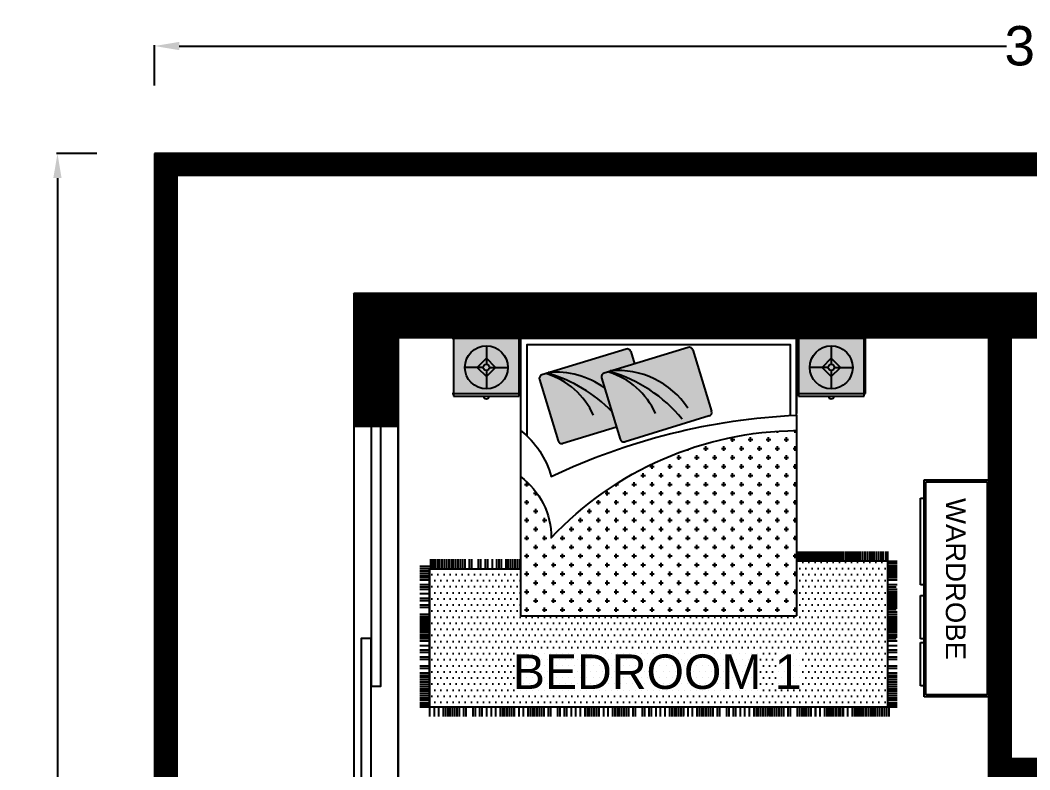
# Model space of a CAD drawing. Header units: inches. Extents: x 2718 to 3105, y 7857 to 8371.
# Drawn here: x 2717.6 to 2922.8, y 8218.4 to 8370.7 of the extents above; entities that cross this region are included whole.
import ezdxf

# ---------------------------------------------------------------- set-up
doc = ezdxf.new("R2010")
doc.units = ezdxf.units.IN
doc.header["$MEASUREMENT"] = 0
for name, color, linetype in [('Appliances', 7, 'Continuous'), ('DOOR', 130, 'Continuous'), ('OUTER WALL', 50, 'Continuous'), ('WALL', 212, 'Continuous'), ('windwo', 142, 'Continuous')]:
    doc.layers.add(name, color=color, linetype=linetype)
doc.styles.get("Standard").update_dxf_attribs({"font": 'arial.ttf'})
doc.dimstyles.get("Standard").update_dxf_attribs({"dimtxt": 8, "dimasz": 5, "dimexe": 0.18, "dimexo": 0.0625, "dimgap": 0.09, "dimtad": 0, "dimtih": 1, "dimtoh": 1, "dimdec": 1, "dimzin": 0, "dimdsep": 46, "dimlunit": 4, "dimtxsty": 'Standard', "dimcen": 0.09, "dimadec": 0, "dimazin": 0, "dimtfac": 1, "dimtdec": 1, "dimtofl": 0, "dimtmove": 0, "dimatfit": 3, "dimfxl": 8, "dimfxlon": 1, "dimtolj": 1, "dimtzin": 0, "dimarcsym": 0})
pattern_1 = [(0, (5854.6, 2827.04), (0, 178.395), [129.742, -48.6532]), (90, (5854.6, 2827.04), (-178.395, 1e-14), [129.742, -48.6532])]
pattern_2 = [(0, (5764.6, 2827.04), (0, 178.395), [129.742, -48.6532]), (90, (5764.6, 2827.04), (-178.395, 1e-14), [129.742, -48.6532])]

# ---------------------------------------------------------------- blocks, each defined once
blk = doc.blocks.new('DFF')
at = {"linetype": 'Continuous', "true_color": 0x794416}
h = blk.add_hatch(color=36, dxfattribs=at)
h.paths.add_polyline_path([(10933.64, 8059.66), (10933.64, 8045.37), (10950.79, 8045.37), (10950.79, 8059.66)])
h.paths.add_polyline_path([(10947.82, 8052.16, -1), (10936.61, 8052.16, -1)], flags=16)
h.paths.add_polyline_path([(10944.62, 8052.16), (10942.21, 8049.75), (10939.81, 8052.16), (10942.21, 8054.56)], flags=0)
h.paths.add_polyline_path([(10943.01, 8052.16, -1), (10941.41, 8052.16, -1)], flags=0)
h = blk.add_hatch(color=36, dxfattribs=at)
h.paths.add_polyline_path([(11023.64, 8059.66), (11023.64, 8045.37), (11040.79, 8045.37), (11040.79, 8059.66)])
h.paths.add_polyline_path([(11037.82, 8052.16, -1), (11026.61, 8052.16, -1)], flags=16)
h.paths.add_polyline_path([(11034.62, 8052.16), (11032.21, 8049.75), (11029.81, 8052.16), (11032.21, 8054.56)], flags=0)
h.paths.add_polyline_path([(11033.01, 8052.16, -1), (11031.41, 8052.16, -1)], flags=0)
at = {"layer": 'Appliances'}
h = blk.add_hatch(dxfattribs=at)
h.set_pattern_fill('ANGLE', color=256, scale=25.539749)
h.set_pattern_definition(pattern_2)
h.paths.add_polyline_path([(10950.79, 8059.66), (10933.64, 8059.66), (10933.64, 8045.37), (10950.79, 8045.37)])
h.paths.add_polyline_path([(10947.82, 8052.16, -1), (10936.61, 8052.16, -1)], flags=16)
h.paths.add_polyline_path([(10944.62, 8052.16), (10942.21, 8049.75), (10939.81, 8052.16), (10942.21, 8054.56)], flags=0)
h.paths.add_polyline_path([(10943.01, 8052.16, -1), (10941.41, 8052.16, -1)], flags=0)
h = blk.add_hatch(dxfattribs=at)
h.set_pattern_fill('ANGLE', color=256, scale=25.539749)
h.set_pattern_definition(pattern_2)
h.paths.add_polyline_path([(10933.64, 8059.66), (10933.64, 8045.37), (10950.79, 8045.37), (10950.79, 8059.66)])
h.paths.add_polyline_path([(10947.82, 8052.16, -1), (10936.61, 8052.16, -1)], flags=16)
h.paths.add_polyline_path([(10942.21, 8054.56), (10944.62, 8052.16), (10942.21, 8049.75), (10939.81, 8052.16)], flags=0)
h.paths.add_polyline_path([(10943.01, 8052.16, -1), (10941.41, 8052.16, -1)], flags=0)
at = {"layer": 'Appliances', "linetype": 'Continuous'}
h = blk.add_hatch(color=256, dxfattribs=at)
h.dxf.hatch_style = 1
h.set_gradient(color1=(37, 53, 157), color2=(142, 207, 230), tint=1, name='SPHERICAL')
h.paths.add_polyline_path([(10942.21, 8057.76), (10942.21, 8054.56), (10944.62, 8052.16), (10947.82, 8052.16, 0.414214)])
h.paths.add_polyline_path([(10947.82, 8052.16), (10944.62, 8052.16), (10942.21, 8049.75), (10942.21, 8046.55, 0.414214)])
h.paths.add_polyline_path([(10942.21, 8049.75), (10939.81, 8052.16), (10936.61, 8052.16, 0.414214), (10942.21, 8046.55)])
h.paths.add_polyline_path([(10942.21, 8054.56), (10942.21, 8057.76, 0.414214), (10936.61, 8052.16), (10939.81, 8052.16)])
at = {"layer": 'Appliances'}
h = blk.add_hatch(dxfattribs=at)
h.set_pattern_fill('ANGLE', color=256, scale=25.539749)
h.set_pattern_definition(pattern_1)
h.paths.add_polyline_path([(11040.79, 8059.66), (11023.64, 8059.66), (11023.64, 8045.37), (11040.79, 8045.37)])
h.paths.add_polyline_path([(11037.82, 8052.16, -1), (11026.61, 8052.16, -1)], flags=16)
h.paths.add_polyline_path([(11034.62, 8052.16), (11032.21, 8049.75), (11029.81, 8052.16), (11032.21, 8054.56)], flags=0)
h.paths.add_polyline_path([(11033.01, 8052.16, -1), (11031.41, 8052.16, -1)], flags=0)
h = blk.add_hatch(dxfattribs=at)
h.set_pattern_fill('ANGLE', color=256, scale=25.539749)
h.set_pattern_definition(pattern_1)
h.paths.add_polyline_path([(11023.64, 8059.66), (11023.64, 8045.37), (11040.79, 8045.37), (11040.79, 8059.66)])
h.paths.add_polyline_path([(11037.82, 8052.16, -1), (11026.61, 8052.16, -1)], flags=16)
h.paths.add_polyline_path([(11032.21, 8054.56), (11034.62, 8052.16), (11032.21, 8049.75), (11029.81, 8052.16)], flags=0)
h.paths.add_polyline_path([(11033.01, 8052.16, -1), (11031.41, 8052.16, -1)], flags=0)
at = {"layer": 'Appliances', "linetype": 'Continuous'}
h = blk.add_hatch(color=256, dxfattribs=at)
h.dxf.hatch_style = 1
h.set_gradient(color1=(37, 53, 157), color2=(142, 207, 230), tint=1, name='SPHERICAL')
h.paths.add_polyline_path([(11032.21, 8057.76), (11032.21, 8054.56), (11034.62, 8052.16), (11037.82, 8052.16, 0.414214)])
h.paths.add_polyline_path([(11037.82, 8052.16), (11034.62, 8052.16), (11032.21, 8049.75), (11032.21, 8046.55, 0.414214)])
h.paths.add_polyline_path([(11032.21, 8049.75), (11029.81, 8052.16), (11026.61, 8052.16, 0.414214), (11032.21, 8046.55)])
h.paths.add_polyline_path([(11032.21, 8054.56), (11032.21, 8057.76, 0.414214), (11026.61, 8052.16), (11029.81, 8052.16)])
h = blk.add_hatch(color=256, dxfattribs=at)
h.dxf.hatch_style = 1
h.set_gradient(color1=(37, 53, 157), color2=(142, 207, 230), tint=1, name='SPHERICAL')
h.paths.add_polyline_path([(10941.41, 8052.16, 1), (10943.01, 8052.16, 1)])
h.paths.add_polyline_path([(10942.21, 8054.56), (10942.21, 8052.96, -0.414214), (10943.01, 8052.16), (10944.62, 8052.16)])
h.paths.add_polyline_path([(10942.21, 8054.56), (10939.81, 8052.16), (10941.41, 8052.16, -0.414214), (10942.21, 8052.96)])
h.paths.add_polyline_path([(10941.41, 8052.16), (10939.81, 8052.16), (10942.21, 8049.75), (10942.21, 8051.35, -0.414214)])
h.paths.add_polyline_path([(10944.62, 8052.16), (10943.01, 8052.16, -0.414214), (10942.21, 8051.35), (10942.21, 8049.75)])
h = blk.add_hatch(color=256, dxfattribs=at)
h.dxf.hatch_style = 1
h.set_gradient(color1=(37, 53, 157), color2=(142, 207, 230), tint=1, name='SPHERICAL')
h.paths.add_polyline_path([(11031.41, 8052.16, 1), (11033.01, 8052.16, 1)])
h.paths.add_polyline_path([(11032.21, 8054.56), (11032.21, 8052.96, -0.414214), (11033.01, 8052.16), (11034.62, 8052.16)])
h.paths.add_polyline_path([(11032.21, 8054.56), (11029.81, 8052.16), (11031.41, 8052.16, -0.414214), (11032.21, 8052.96)])
h.paths.add_polyline_path([(11031.41, 8052.16), (11029.81, 8052.16), (11032.21, 8049.75), (11032.21, 8051.35, -0.414214)])
h.paths.add_polyline_path([(11034.62, 8052.16), (11033.01, 8052.16, -0.414214), (11032.21, 8051.35), (11032.21, 8049.75)])
at = {"layer": 'WALL', "ltscale": 99, "true_color": 0x794490, "transparency": 33554664}
h = blk.add_hatch(color=195, dxfattribs=at)
h.dxf.hatch_style = 1
h.paths.add_polyline_path([(10972.91, 8050.65, 0.414214), (10972.25, 8049.4), (10977.14, 8033.42, 0.414214), (10978.39, 8032.76), (11000.33, 8039.47, 0.414214), (11001, 8040.72), (10996.11, 8056.7, 0.414214), (10994.86, 8057.37)])
h.paths.add_polyline_path([(10973.04, 8046.82, 0.174448), (10958.68, 8050.81), (10956.71, 8050.21, 0.414214), (10956.05, 8048.96), (10960.94, 8032.98, 0.414214), (10962.19, 8032.32), (10976.17, 8036.59)])
h = blk.add_hatch(color=195, dxfattribs=at)
h.dxf.hatch_style = 1
h.paths.add_polyline_path([(10958.68, 8050.81, -0.174448), (10973.04, 8046.82), (10972.25, 8049.4, -0.414214), (10972.91, 8050.65), (10980.88, 8053.09), (10979.91, 8056.26, 0.414214), (10978.66, 8056.93)])
at = {"layer": 'WALL', "ltscale": 99, "true_color": 0x293189, "transparency": 33554664}
h = blk.add_hatch(dxfattribs=at)
h.set_pattern_fill('CROSS', color=177, scale=0.367969)
h.set_pattern_definition([(0, (-8325.6035, -6239.9244), (2.33660262, 2.33660262), [1.1683013, -3.50490393]), (90, (-8325.0194, -6240.5086), (-2.33660262, 2.33660262), [1.1683013, -3.50490393])])
h.paths.add_polyline_path([(10959.15, 8007.66, 0.236068), (10951.15, 8023.66), (10951.15, 7987.33), (11023.15, 7987.33), (11023.15, 8035.66, 0.205258)])
at = {"layer": 'WALL', "ltscale": 99, "true_color": 0x2776bb, "transparency": 33554664}
h = blk.add_hatch(dxfattribs=at)
h.set_pattern_fill('DOTS', color=152)
h.set_pattern_definition([(0, (0, 0), (0.79375, 1.5875), [0, -1.5875])])
h.paths.add_polyline_path([(10951.15, 7987.33), (10951.15, 7999.6), (10927.36, 7999.6), (10927.36, 7963.54), (11046.94, 7963.54), (11046.94, 7963.99), (11046.94, 8001.6), (11023.15, 8001.6), (11023.15, 7987.33)])
at = {"color": 177, "linetype": 'Continuous', "true_color": 0x364490}
for p, q in [((11023.31, 8004.08), (11023.31, 8001.82)), ((11023.31, 8004.08), (11023.31, 8001.82)), ((11023.31, 8004.08), (11023.31, 8001.82)), ((11023.53, 8004.08), (11023.53, 8001.6)), ((11023.56, 8004.08), (11023.56, 8001.6)), ((11023.84, 8004.08), (11023.84, 8001.6)), ((11024.13, 8004.08), (11024.13, 8001.6)), ((11024.16, 8004.08), (11024.16, 8001.6)), ((11024.16, 8004.08), (11024.16, 8001.6)), ((11024.43, 8004.08), (11024.43, 8001.6)), ((11024.44, 8004.08), (11024.44, 8001.6)), ((11024.46, 8004.08), (11024.46, 8001.6)), ((11024.5, 8004.08), (11024.5, 8001.6)), ((11024.53, 8004.08), (11024.53, 8001.82)), ((11024.53, 8004.08), (11024.53, 8001.82)), ((11024.53, 8004.08), (11024.53, 8001.82)), ((11024.53, 8004.08), (11024.53, 8001.6)), ((11024.73, 8004.08), (11024.73, 8001.6)), ((11024.73, 8004.08), (11024.73, 8001.6)), ((11024.75, 8004.08), (11024.75, 8001.6)), ((11024.76, 8004.08), (11024.76, 8001.6)), ((11025.03, 8004.08), (11025.03, 8001.6)), ((11025.06, 8004.08), (11025.06, 8001.6)), ((11025.32, 8004.08), (11025.32, 8001.6)), ((11025.32, 8004.08), (11025.32, 8001.6)), ((11025.33, 8004.08), (11025.33, 8001.6)), ((11025.35, 8004.08), (11025.35, 8001.6)), ((11025.35, 8004.08), (11025.35, 8001.6)), ((11025.62, 8004.08), (11025.62, 8001.6)), ((11025.65, 8004.08), (11025.65, 8001.6)), ((11025.69, 8004.08), (11025.69, 8001.6)), ((11025.72, 8004.08), (11025.72, 8001.6)), ((11025.89, 8004.08), (11025.89, 8001.6)), ((11025.91, 8004.08), (11025.91, 8001.6)), ((11025.92, 8004.08), (11025.92, 8001.6)), ((11025.95, 8004.08), (11025.95, 8001.6)), ((11026.03, 8004.08), (11026.03, 8001.6)), ((11026.22, 8004.08), (11026.22, 8001.6)), ((11026.22, 8004.08), (11026.22, 8001.6)), ((11026.25, 8004.08), (11026.25, 8001.6)), ((11026.49, 8004.08), (11026.49, 8001.6)), ((11026.54, 8004.08), (11026.54, 8001.6)), ((11026.54, 8004.08), (11026.54, 8001.6)), ((11026.59, 8004.08), (11026.59, 8001.6)), ((11026.59, 8004.08), (11026.59, 8001.6)), ((11026.62, 8004.08), (11026.62, 8001.6)), ((11026.81, 8004.08), (11026.81, 8001.6)), ((11026.84, 8004.08), (11026.84, 8001.6)), ((11026.88, 8004.08), (11026.88, 8001.6)), ((11026.9, 8004.08), (11026.9, 8001.82)), ((11026.9, 8004.08), (11026.9, 8001.82)), ((11026.9, 8004.08), (11026.9, 8001.82)), ((11026.9, 8004.08), (11026.9, 8001.6)), ((11026.91, 8004.08), (11026.91, 8001.6)), ((11027.11, 8004.08), (11027.11, 8001.6)), ((11027.11, 8004.08), (11027.11, 8001.6)), ((11027.13, 8004.08), (11027.13, 8001.6)), ((11027.14, 8004.08), (11027.14, 8001.6)), ((11027.44, 8004.08), (11027.44, 8001.6)), ((11027.44, 8004.08), (11027.44, 8001.6)), ((11027.48, 8004.08), (11027.48, 8001.6)), ((11027.69, 8004.08), (11027.69, 8001.6)), ((11027.7, 8004.08), (11027.7, 8001.6)), ((11027.71, 8004.08), (11027.71, 8001.6)), ((11027.78, 8004.08), (11027.78, 8001.6)), ((11027.81, 8004.08), (11027.81, 8001.6)), ((11027.81, 8004.08), (11027.81, 8001.6)), ((11028.03, 8004.08), (11028.03, 8001.6)), ((11028.07, 8004.08), (11028.07, 8001.6)), ((11028.09, 8004.08), (11028.09, 8001.6)), ((11028.1, 8004.08), (11028.1, 8001.6)), ((11028.12, 8004.08), (11028.12, 8001.82)), ((11028.12, 8004.08), (11028.12, 8001.82)), ((11028.12, 8004.08), (11028.12, 8001.82)), ((11028.12, 8004.08), (11028.12, 8001.6)), ((11028.29, 8004.08), (11028.29, 8001.6)), ((11028.33, 8004.08), (11028.33, 8001.6)), ((11028.67, 8004.08), (11028.67, 8001.6)), ((11028.7, 8004.08), (11028.7, 8001.6)), ((11028.91, 8004.08), (11028.91, 8001.6)), ((11028.92, 8004.08), (11028.92, 8001.6)), ((11028.97, 8004.08), (11028.97, 8001.6)), ((11029, 8004.08), (11029, 8001.6)), ((11029.26, 8004.08), (11029.26, 8001.6)), ((11029.28, 8004.08), (11029.28, 8001.6)), ((11029.29, 8004.08), (11029.29, 8001.6)), ((11029.31, 8004.08), (11029.31, 8001.6)), ((11029.48, 8004.08), (11029.48, 8001.6)), ((11029.51, 8004.08), (11029.51, 8001.6)), ((11029.86, 8004.08), (11029.86, 8001.6)), ((11029.89, 8004.08), (11029.89, 8001.6)), ((11030.08, 8004.08), (11030.08, 8001.6)), ((11030.16, 8004.08), (11030.16, 8001.6)), ((11030.19, 8004.08), (11030.19, 8001.6)), ((11030.45, 8004.08), (11030.45, 8001.6)), ((11030.47, 8004.08), (11030.47, 8001.6)), ((11030.48, 8004.08), (11030.48, 8001.6)), ((11030.5, 8004.08), (11030.5, 8001.6)), ((11030.7, 8004.08), (11030.7, 8001.6)), ((11030.76, 8004.08), (11030.76, 8001.6)), ((11031.05, 8004.08), (11031.05, 8001.6)), ((11031.08, 8004.08), (11031.08, 8001.6)), ((11031.08, 8004.08), (11031.08, 8001.6)), ((11031.35, 8004.08), (11031.35, 8001.6)), ((11031.38, 8004.08), (11031.38, 8001.6)), ((11031.65, 8004.08), (11031.65, 8001.6)), ((11031.67, 8004.08), (11031.67, 8001.6)), ((11031.68, 8004.08), (11031.68, 8001.6)), ((11031.95, 8004.08), (11031.95, 8001.6)), ((11031.98, 8004.08), (11031.98, 8001.6)), ((11032.23, 8004.08), (11032.23, 8001.6)), ((11032.24, 8004.08), (11032.24, 8001.6)), ((11032.26, 8004.08), (11032.26, 8001.6)), ((11032.27, 8004.08), (11032.27, 8001.6)), ((11032.54, 8004.08), (11032.54, 8001.6)), ((11032.57, 8004.08), (11032.57, 8001.6)), ((11032.83, 8004.08), (11032.83, 8001.6)), ((11032.84, 8004.08), (11032.84, 8001.6)), ((11032.87, 8004.08), (11032.87, 8001.6)), ((11033.14, 8004.08), (11033.14, 8001.6)), ((11033.14, 8004.08), (11033.14, 8001.6)), ((11033.17, 8004.08), (11033.17, 8001.6)), ((11033.45, 8004.08), (11033.45, 8001.6)), ((11033.46, 8004.08), (11033.46, 8001.6)), ((11033.73, 8004.08), (11033.73, 8001.6)), ((11033.76, 8004.08), (11033.76, 8001.6)), ((11033.82, 8004.08), (11033.82, 8001.82)), ((11033.82, 8004.08), (11033.82, 8001.82)), ((11033.82, 8004.08), (11033.82, 8001.82)), ((11033.82, 8004.08), (11033.82, 8001.6)), ((11034.02, 8004.08), (11034.02, 8001.6)), ((11034.05, 8004.08), (11034.05, 8001.6)), ((11034.05, 8004.08), (11034.05, 8001.6)), ((11034.36, 8004.08), (11034.36, 8001.6)), ((11034.36, 8004.08), (11034.36, 8001.6)), ((11034.61, 8004.08), (11034.61, 8001.6)), ((11034.62, 8004.08), (11034.62, 8001.6)), ((11034.95, 8004.08), (11034.95, 8001.6)), ((11035.01, 8004.08), (11035.01, 8001.6)), ((11035.04, 8004.08), (11035.04, 8001.82)), ((11035.04, 8004.08), (11035.04, 8001.82)), ((11035.04, 8004.08), (11035.04, 8001.82)), ((11035.04, 8004.08), (11035.04, 8001.6)), ((11035.21, 8004.08), (11035.21, 8001.6)), ((11035.24, 8004.08), (11035.24, 8001.6)), ((11035.83, 8004.08), (11035.83, 8001.6)), ((11035.84, 8004.08), (11035.84, 8001.6)), ((11036.2, 8004.08), (11036.2, 8001.6)), ((11036.23, 8004.08), (11036.23, 8001.6)), ((11036.4, 8004.08), (11036.4, 8001.6)), ((11036.43, 8004.08), (11036.43, 8001.6)), ((11037, 8004.08), (11037, 8001.6)), ((11037.39, 8004.08), (11037.39, 8001.6)), ((11037.42, 8004.08), (11037.42, 8001.6)), ((11037.62, 8004.08), (11037.62, 8001.6)), ((11037.99, 8004.08), (11037.99, 8001.6)), ((11038.22, 8004.08), (11038.22, 8001.6)), ((11038.58, 8004.08), (11038.58, 8001.6)), ((11038.61, 8004.08), (11038.61, 8001.6)), ((11039.18, 8004.08), (11039.18, 8001.6)), ((11039.21, 8004.08), (11039.21, 8001.6)), ((11039.77, 8004.08), (11039.77, 8001.6)), ((11039.8, 8004.08), (11039.8, 8001.6)), ((11040.37, 8004.08), (11040.37, 8001.6)), ((11040.4, 8004.08), (11040.4, 8001.6)), ((11040.96, 8004.08), (11040.96, 8001.6)), ((11040.99, 8004.08), (11040.99, 8001.6)), ((11041.55, 8004.08), (11041.55, 8001.6)), ((11041.59, 8004.08), (11041.59, 8001.6)), ((11042.18, 8004.08), (11042.18, 8001.6)), ((11042.74, 8004.08), (11042.74, 8001.6)), ((11042.77, 8004.08), (11042.77, 8001.6)), ((11043.34, 8004.08), (11043.34, 8001.6)), ((11043.96, 8004.08), (11043.96, 8001.6)), ((11044.56, 8004.08), (11044.56, 8001.6)), ((11045.12, 8004.08), (11045.12, 8001.6)), ((11045.72, 8004.08), (11045.72, 8001.6)), ((11046.34, 8004.08), (11046.34, 8001.6)), ((11046.94, 8004.08), (11046.94, 8001.6)), ((10924.88, 8000.26), (10927.36, 8000.26)), ((10927.62, 8002.08), (10927.62, 7999.6)), ((10928.06, 8002.08), (10928.06, 7999.6)), ((10928.4, 8002.08), (10928.4, 7999.6)), ((10928.81, 8002.08), (10928.81, 7999.6)), ((10929.49, 8002.08), (10929.49, 7999.6)), ((10930, 8002.08), (10930, 7999.6)), ((10930, 8002.08), (10930, 7999.6)), ((10930.59, 8002.08), (10930.59, 7999.6)), ((10931.19, 8002.08), (10931.19, 7999.6)), ((10931.78, 8002.08), (10931.78, 7999.6)), ((10932.38, 8002.08), (10932.38, 7999.6)), ((10932.98, 8002.08), (10932.98, 7999.6)), ((10933.57, 8002.08), (10933.57, 7999.6)), ((10934.17, 8002.08), (10934.17, 7999.6)), ((10934.76, 8002.08), (10934.76, 7999.6)), ((10935.36, 8002.08), (10935.36, 7999.6)), ((10935.95, 8002.08), (10935.95, 7999.6)), ((10936.55, 8002.08), (10936.55, 7999.6)), ((10937.74, 8002.08), (10937.74, 7999.6)), ((10938.33, 8002.08), (10938.33, 7999.6)), ((10940.11, 8002.08), (10940.11, 7999.6)), ((10940.71, 8002.08), (10940.71, 7999.6)), ((10941.9, 8002.08), (10941.9, 7999.6)), ((10942.49, 8002.08), (10942.49, 7999.6)), ((10943.68, 8002.08), (10943.68, 7999.6)), ((10943.68, 8002.08), (10943.68, 7999.6)), ((10944.87, 8002.08), (10944.87, 7999.6)), ((10945.48, 8002.08, -19.89), (10945.48, 7999.82, -19.89)), ((10945.48, 8002.08, -19.89), (10945.48, 7999.82, -19.89)), ((10945.48, 8002.08, -19.89), (10945.48, 7999.82, -19.89)), ((10946.06, 8002.08), (10946.06, 7999.6)), ((10947.25, 8002.08), (10947.25, 7999.6)), ((10947.85, 8002.08), (10947.85, 7999.6)), ((10948.44, 8002.08), (10948.44, 7999.6)), ((10949.04, 8002.08), (10949.04, 7999.6)), ((10949.63, 8002.08), (10949.63, 7999.6)), ((10950.22, 8002.08), (10950.22, 7999.6)), ((10950.22, 8002.08), (10950.22, 7999.6)), ((10950.82, 8002.08), (10950.82, 7999.6)), ((11046.94, 8001.6), (11023.15, 8001.6)), ((11046.94, 8001.62), (11049.41, 8001.62)), ((11046.94, 8001.6), (11046.94, 7963.54)), ((11046.94, 8001.02), (11049.41, 8001.02)), ((11046.94, 8001.02), (11049.41, 8001.02)), ((11046.94, 8000.43), (11049.41, 8000.43)), ((11046.94, 8000.26), (11049.41, 8000.26)), ((11046.94, 7999.83), (11049.41, 7999.83)), ((10924.88, 7999.67), (10927.36, 7999.67)), ((10924.88, 7999.67), (10927.36, 7999.67)), ((10924.88, 7999.07), (10927.36, 7999.07)), ((10924.88, 7998.48), (10927.36, 7998.48)), ((10924.88, 7997.88), (10927.36, 7997.88)), ((10924.88, 7997.29), (10927.36, 7997.29)), ((10927.36, 7999.6), (10927.36, 7963.54)), ((10927.36, 7999.6), (10951.15, 7999.6)), ((11046.94, 7999.67), (11049.41, 7999.67)), ((11046.94, 7999.67), (11049.41, 7999.67)), ((11046.94, 7999.24), (11049.41, 7999.24)), ((11046.94, 7999.07), (11049.41, 7999.07)), ((11046.94, 7998.64), (11049.41, 7998.64)), ((11046.94, 7998.48), (11049.41, 7998.48)), ((11046.94, 7998.05), (11049.41, 7998.05)), ((11046.94, 7997.88), (11049.41, 7997.88)), ((11046.94, 7997.29), (11049.41, 7997.29)), ((10924.88, 7996.69), (10927.36, 7996.69)), ((10924.88, 7995.5), (10927.36, 7995.5)), ((10924.88, 7994.92, -19.89), (10927.14, 7994.92, -19.89)), ((10924.88, 7994.92, -19.89), (10927.14, 7994.92, -19.89)), ((10924.88, 7994.92, -19.89), (10927.14, 7994.92, -19.89)), ((11046.94, 7996.69), (11049.41, 7996.69)), ((11046.94, 7995.5), (11049.41, 7995.5)), ((11046.94, 7994.92, -19.89), (11049.19, 7994.92, -19.89)), ((11046.94, 7994.92, -19.89), (11049.19, 7994.92, -19.89)), ((11046.94, 7994.92, -19.89), (11049.19, 7994.92, -19.89)), ((10924.88, 7994.32), (10927.36, 7994.32)), ((10924.88, 7993.13), (10927.36, 7993.13)), ((10924.88, 7993.13), (10927.36, 7993.13)), ((10924.88, 7991.94), (10927.36, 7991.94)), ((11046.94, 7994.32), (11049.41, 7994.32)), ((11046.94, 7993.7), (11049.41, 7993.7)), ((11046.94, 7993.7), (11049.41, 7993.7)), ((11046.94, 7993.54), (11049.41, 7993.54)), ((11046.94, 7993.13), (11049.41, 7993.13)), ((11046.94, 7993.13), (11049.41, 7993.13)), ((11046.94, 7993.1), (11049.41, 7993.1)), ((11046.94, 7992.95), (11049.41, 7992.95)), ((11046.94, 7992.51), (11049.41, 7992.51)), ((11046.94, 7992.35), (11049.41, 7992.35)), ((11046.94, 7991.94), (11049.41, 7991.94)), ((11046.94, 7991.91), (11049.41, 7991.91)), ((10924.88, 7991.34), (10927.36, 7991.34)), ((10924.88, 7990.15), (10927.36, 7990.15)), ((10924.88, 7989.56), (10927.36, 7989.56)), ((11046.94, 7991.76), (11049.41, 7991.76)), ((11046.94, 7991.34), (11049.41, 7991.34)), ((11046.94, 7991.32), (11049.41, 7991.32)), ((11046.94, 7991.16), (11049.41, 7991.16)), ((11046.94, 7990.72), (11049.41, 7990.72)), ((11046.94, 7990.57), (11049.41, 7990.57)), ((11046.94, 7990.15), (11049.41, 7990.15)), ((11046.94, 7989.97), (11049.41, 7989.97)), ((11046.94, 7989.56), (11049.41, 7989.56)), ((11046.94, 7989.54), (11049.41, 7989.54)), ((11046.94, 7989.38), (11049.41, 7989.38)), ((10924.88, 7987.77), (10927.36, 7987.77)), ((10924.88, 7987.18), (10927.36, 7987.18)), ((10924.88, 7986.74), (10927.36, 7986.74)), ((11046.94, 7988.95, -19.89), (11049.19, 7988.95, -19.89)), ((11046.94, 7988.95, -19.89), (11049.19, 7988.95, -19.89)), ((11046.94, 7988.95, -19.89), (11049.19, 7988.95, -19.89)), ((11046.94, 7988.35), (11049.41, 7988.35)), ((11046.94, 7987.77), (11049.41, 7987.77)), ((11046.94, 7987.18), (11049.41, 7987.18)), ((11046.94, 7986.74), (11049.41, 7986.74)), ((10924.88, 7986.15), (10927.36, 7986.15)), ((10924.88, 7986.15), (10927.36, 7986.15)), ((10924.88, 7985.99), (10927.36, 7985.99)), ((10924.88, 7985.55), (10927.36, 7985.55)), ((10924.88, 7985.39), (10927.36, 7985.39)), ((10924.88, 7984.96), (10927.36, 7984.96)), ((10924.88, 7984.8), (10927.36, 7984.8)), ((10924.88, 7984.36), (10927.36, 7984.36)), ((10924.88, 7984.2), (10927.36, 7984.2)), ((11046.94, 7986.15), (11049.41, 7986.15)), ((11046.94, 7986.15), (11049.41, 7986.15)), ((11046.94, 7985.99), (11049.41, 7985.99)), ((11046.94, 7985.55), (11049.41, 7985.55)), ((11046.94, 7985.39), (11049.41, 7985.39)), ((11046.94, 7984.96), (11049.41, 7984.96)), ((11046.94, 7984.8), (11049.41, 7984.8)), ((11046.94, 7984.36), (11049.41, 7984.36)), ((11046.94, 7984.2), (11049.41, 7984.2)), ((10924.88, 7983.77), (10927.36, 7983.77)), ((10924.88, 7983.61), (10927.36, 7983.61)), ((10924.88, 7983.17), (10927.36, 7983.17)), ((10924.88, 7983.02), (10927.36, 7983.02)), ((10924.88, 7982.42), (10927.36, 7982.42)), ((10924.88, 7981.98), (10927.36, 7981.98)), ((10924.88, 7981.83), (10927.36, 7981.83)), ((10924.88, 7981.4, -19.89), (10927.14, 7981.4, -19.89)), ((10924.88, 7981.4, -19.89), (10927.14, 7981.4, -19.89)), ((10924.88, 7981.4, -19.89), (10927.14, 7981.4, -19.89)), ((11046.94, 7983.77), (11049.41, 7983.77)), ((11046.94, 7983.61), (11049.41, 7983.61)), ((11046.94, 7983.17), (11049.41, 7983.17)), ((11046.94, 7983.02), (11049.41, 7983.02)), ((11046.94, 7982.42), (11049.41, 7982.42)), ((11046.94, 7981.98), (11049.41, 7981.98)), ((11046.94, 7981.83), (11049.41, 7981.83)), ((11046.94, 7981.4, -19.89), (11049.19, 7981.4, -19.89)), ((11046.94, 7981.4, -19.89), (11049.19, 7981.4, -19.89)), ((11046.94, 7981.4, -19.89), (11049.19, 7981.4, -19.89)), ((10924.88, 7980.79), (10927.36, 7980.79)), ((10924.88, 7979.6), (10927.36, 7979.6)), ((10924.88, 7979.6), (10927.36, 7979.6)), ((11046.94, 7980.79), (11049.41, 7980.79)), ((11046.94, 7979.6), (11049.41, 7979.6)), ((11046.94, 7979.6), (11049.41, 7979.6)), ((10924.88, 7978.42), (10927.36, 7978.42)), ((10924.88, 7977.82), (10927.36, 7977.82)), ((10924.88, 7976.63), (10927.36, 7976.63)), ((11046.94, 7978.42), (11049.41, 7978.42)), ((11046.94, 7977.82), (11049.41, 7977.82)), ((11046.94, 7976.63), (11049.41, 7976.63)), ((10924.88, 7976.04), (10927.36, 7976.04)), ((10924.88, 7974.25), (10927.36, 7974.25)), ((10924.88, 7973.66), (10927.36, 7973.66)), ((11046.94, 7976.04), (11049.41, 7976.04)), ((11046.94, 7974.25), (11049.41, 7974.25)), ((11046.94, 7973.66), (11049.41, 7973.66)), ((10924.88, 7972.47), (10927.36, 7972.47)), ((10924.88, 7971.87), (10927.36, 7971.87)), ((10924.88, 7971.28), (10927.36, 7971.28)), ((11046.94, 7972.47), (11049.41, 7972.47)), ((11046.94, 7971.87), (11049.41, 7971.87)), ((11046.94, 7971.28), (11049.41, 7971.28)), ((10924.88, 7970.68), (10927.36, 7970.68)), ((10924.88, 7970.09), (10927.36, 7970.09)), ((10924.88, 7969.49), (10927.36, 7969.49)), ((10924.88, 7968.9), (10927.36, 7968.9)), ((10924.88, 7968.3), (10927.36, 7968.3)), ((11046.94, 7970.68), (11049.41, 7970.68)), ((11046.94, 7970.09), (11049.41, 7970.09)), ((11046.94, 7969.49), (11049.41, 7969.49)), ((11046.94, 7968.9), (11049.41, 7968.9)), ((11046.94, 7968.3), (11049.41, 7968.3)), ((10924.88, 7967.71), (10927.36, 7967.71)), ((10924.88, 7967.12), (10927.36, 7967.12)), ((10924.88, 7966.52), (10927.36, 7966.52)), ((10924.88, 7965.93), (10927.36, 7965.93)), ((10924.88, 7965.92), (10927.36, 7965.92)), ((11046.94, 7967.71), (11049.41, 7967.71)), ((11046.94, 7967.12), (11049.41, 7967.12)), ((11046.94, 7966.52), (11049.41, 7966.52)), ((11046.94, 7965.93), (11049.41, 7965.93)), ((11046.94, 7965.92), (11049.41, 7965.92)), ((10924.88, 7965.41), (10927.36, 7965.41)), ((10924.88, 7964.74), (10927.36, 7964.74)), ((10924.88, 7964.32), (10927.36, 7964.32)), ((10924.88, 7963.99), (10927.36, 7963.99)), ((10924.88, 7963.54), (10927.36, 7963.54)), ((10927.36, 7963.54), (10927.36, 7961.07)), ((10927.36, 7963.54), (11046.94, 7963.54)), ((10928.55, 7963.54), (10928.55, 7961.07)), ((10929.74, 7963.54), (10929.74, 7961.07)), ((10930.93, 7963.54), (10930.93, 7961.07)), ((10931.52, 7963.54), (10931.52, 7961.07)), ((10932.12, 7963.54), (10932.12, 7961.07)), ((10932.71, 7963.54), (10932.71, 7961.07)), ((10933.31, 7963.54), (10933.31, 7961.07)), ((10933.9, 7963.54), (10933.9, 7961.07)), ((10934.49, 7963.54), (10934.49, 7961.07)), ((10935.09, 7963.54), (10935.09, 7961.07)), ((10936.28, 7963.54), (10936.28, 7961.07)), ((10936.87, 7963.54), (10936.87, 7961.07)), ((10938.66, 7963.54), (10938.66, 7961.07)), ((10939.25, 7963.54), (10939.25, 7961.07)), ((10940.44, 7963.54), (10940.44, 7961.07)), ((10941.04, 7963.54), (10941.04, 7961.07)), ((10942.23, 7963.54), (10942.23, 7961.07)), ((10942.23, 7963.54), (10942.23, 7961.07)), ((10943.42, 7963.54), (10943.42, 7961.07)), ((10944.61, 7963.54), (10944.61, 7961.07)), ((10945.8, 7963.54), (10945.8, 7961.07)), ((10946.39, 7963.54), (10946.39, 7961.07)), ((10946.98, 7963.54), (10946.98, 7961.07)), ((10947.58, 7963.54), (10947.58, 7961.07)), ((10948.17, 7963.54), (10948.17, 7961.07)), ((10948.77, 7963.54), (10948.77, 7961.07)), ((10948.77, 7963.54), (10948.77, 7961.07)), ((10949.36, 7963.54), (10949.36, 7961.07)), ((10949.45, 7963.55), (10949.45, 7961.29)), ((10949.45, 7963.55), (10949.45, 7961.29)), ((10949.45, 7963.55), (10949.45, 7961.29)), ((10949.45, 7963.54), (10949.45, 7961.07)), ((10950.64, 7963.54), (10950.64, 7961.07)), ((10951.83, 7963.54), (10951.83, 7961.07)), ((10953.02, 7963.54), (10953.02, 7961.07)), ((10953.62, 7963.54), (10953.62, 7961.07)), ((10954.21, 7963.54), (10954.21, 7961.07)), ((10954.81, 7963.54), (10954.81, 7961.07)), ((10955.4, 7963.54), (10955.4, 7961.07)), ((10956, 7963.54), (10956, 7961.07)), ((10956.59, 7963.54), (10956.59, 7961.07)), ((10957.19, 7963.54), (10957.19, 7961.07)), ((10958.38, 7963.54), (10958.38, 7961.07)), ((10958.97, 7963.54), (10958.97, 7961.07)), ((10960.76, 7963.54), (10960.76, 7961.07)), ((10961.35, 7963.54), (10961.35, 7961.07)), ((10962.54, 7963.54), (10962.54, 7961.07)), ((10963.13, 7963.54), (10963.13, 7961.07)), ((10964.32, 7963.54), (10964.32, 7961.07)), ((10964.32, 7963.54), (10964.32, 7961.07)), ((10965.51, 7963.54), (10965.51, 7961.07)), ((10966.7, 7963.54), (10966.7, 7961.07)), ((10967.89, 7963.54), (10967.89, 7961.07)), ((10968.49, 7963.54), (10968.49, 7961.07)), ((10969.08, 7963.54), (10969.08, 7961.07)), ((10969.68, 7963.54), (10969.68, 7961.07)), ((10970.27, 7963.54), (10970.27, 7961.07)), ((10970.87, 7963.54), (10970.87, 7961.07)), ((10970.87, 7963.54), (10970.87, 7961.07)), ((10971.46, 7963.54), (10971.46, 7961.07)), ((10971.55, 7963.55), (10971.55, 7961.29)), ((10971.55, 7963.55), (10971.55, 7961.29)), ((10971.55, 7963.55), (10971.55, 7961.29)), ((10971.55, 7963.54), (10971.55, 7961.07)), ((10972.74, 7963.54), (10972.74, 7961.07)), ((10973.93, 7963.54), (10973.93, 7961.07)), ((10975.12, 7963.54), (10975.12, 7961.07)), ((10975.72, 7963.54), (10975.72, 7961.07)), ((10976.31, 7963.54), (10976.31, 7961.07)), ((10976.9, 7963.54), (10976.9, 7961.07)), ((10977.5, 7963.54), (10977.5, 7961.07)), ((10978.09, 7963.54), (10978.09, 7961.07)), ((10978.69, 7963.54), (10978.69, 7961.07)), ((10979.28, 7963.54), (10979.28, 7961.07)), ((10980.47, 7963.54), (10980.47, 7961.07)), ((10981.07, 7963.54), (10981.07, 7961.07)), ((10982.85, 7963.54), (10982.85, 7961.07)), ((10983.45, 7963.54), (10983.45, 7961.07)), ((10984.64, 7963.54), (10984.64, 7961.07)), ((10985.23, 7963.54), (10985.23, 7961.07)), ((10986.42, 7963.54), (10986.42, 7961.07)), ((10986.42, 7963.54), (10986.42, 7961.07)), ((10987.61, 7963.54), (10987.61, 7961.07)), ((10988.8, 7963.54), (10988.8, 7961.07)), ((10989.99, 7963.54), (10989.99, 7961.07)), ((10990.58, 7963.54), (10990.58, 7961.07)), ((10991.18, 7963.54), (10991.18, 7961.07)), ((10991.77, 7963.54), (10991.77, 7961.07)), ((10992.37, 7963.54), (10992.37, 7961.07)), ((10992.96, 7963.54), (10992.96, 7961.07)), ((10992.96, 7963.54), (10992.96, 7961.07)), ((10993.56, 7963.54), (10993.56, 7961.07)), ((10993.56, 7963.54), (10993.56, 7961.07)), ((10993.65, 7963.55), (10993.65, 7961.29)), ((10993.65, 7963.55), (10993.65, 7961.29)), ((10993.65, 7963.55), (10993.65, 7961.29)), ((10994.75, 7963.54), (10994.75, 7961.07)), ((10995.94, 7963.54), (10995.94, 7961.07)), ((10997.13, 7963.54), (10997.13, 7961.07)), ((10997.72, 7963.54), (10997.72, 7961.07)), ((10998.32, 7963.54), (10998.32, 7961.07)), ((10998.91, 7963.54), (10998.91, 7961.07)), ((10999.51, 7963.54), (10999.51, 7961.07)), ((11000.1, 7963.54), (11000.1, 7961.07)), ((11000.69, 7963.54), (11000.69, 7961.07)), ((11001.29, 7963.54), (11001.29, 7961.07)), ((11002.48, 7963.54), (11002.48, 7961.07)), ((11003.07, 7963.54), (11003.07, 7961.07)), ((11004.86, 7963.54), (11004.86, 7961.07)), ((11005.45, 7963.54), (11005.45, 7961.07)), ((11006.64, 7963.54), (11006.64, 7961.07)), ((11007.24, 7963.54), (11007.24, 7961.07)), ((11008.43, 7963.54), (11008.43, 7961.07)), ((11008.43, 7963.54), (11008.43, 7961.07)), ((11009.62, 7963.54), (11009.62, 7961.07)), ((11010.81, 7963.54), (11010.81, 7961.07)), ((11011.99, 7963.54), (11011.99, 7961.07)), ((11011.99, 7963.54), (11011.99, 7961.07)), ((11012.59, 7963.54), (11012.59, 7961.07)), ((11013.18, 7963.54), (11013.18, 7961.07)), ((11013.18, 7963.54), (11013.18, 7961.07)), ((11013.78, 7963.54), (11013.78, 7961.07)), ((11014.37, 7963.54), (11014.37, 7961.07)), ((11014.37, 7963.54), (11014.37, 7961.07)), ((11014.97, 7963.54), (11014.97, 7961.07)), ((11014.97, 7963.54), (11014.97, 7961.07)), ((11015.56, 7963.54), (11015.56, 7961.07)), ((11015.56, 7963.54), (11015.56, 7961.07)), ((11015.65, 7963.55), (11015.65, 7961.29)), ((11015.65, 7963.55), (11015.65, 7961.29)), ((11015.65, 7963.55), (11015.65, 7961.29)), ((11016.16, 7963.54), (11016.16, 7961.07)), ((11016.75, 7963.54), (11016.75, 7961.07)), ((11017.35, 7963.54), (11017.35, 7961.07)), ((11017.94, 7963.54), (11017.94, 7961.07)), ((11018.54, 7963.54), (11018.54, 7961.07)), ((11019.13, 7963.54), (11019.13, 7961.07)), ((11019.73, 7963.54), (11019.73, 7961.07)), ((11020.92, 7963.54), (11020.92, 7961.07)), ((11021.51, 7963.54), (11021.51, 7961.07)), ((11023.3, 7963.54), (11023.3, 7961.07)), ((11023.89, 7963.54), (11023.89, 7961.07)), ((11024.51, 7963.54), (11024.51, 7961.07)), ((11025.08, 7963.54), (11025.08, 7961.07)), ((11025.11, 7963.54), (11025.11, 7961.07)), ((11025.67, 7963.54), (11025.67, 7961.07)), ((11026.3, 7963.54), (11026.3, 7961.07)), ((11026.86, 7963.54), (11026.86, 7961.07)), ((11026.86, 7963.54), (11026.86, 7961.07)), ((11026.89, 7963.54), (11026.89, 7961.07)), ((11028.05, 7963.54), (11028.05, 7961.07)), ((11028.08, 7963.54), (11028.08, 7961.07)), ((11028.08, 7963.54), (11028.08, 7961.07)), ((11029.24, 7963.54), (11029.24, 7961.07)), ((11029.27, 7963.54), (11029.27, 7961.07)), ((11030.43, 7963.54), (11030.43, 7961.07)), ((11030.46, 7963.54), (11030.46, 7961.07)), ((11031.03, 7963.54), (11031.03, 7961.07)), ((11031.62, 7963.54), (11031.62, 7961.07)), ((11031.65, 7963.54), (11031.65, 7961.07)), ((11032.22, 7963.54), (11032.22, 7961.07)), ((11032.25, 7963.54), (11032.25, 7961.07)), ((11032.81, 7963.54), (11032.81, 7961.07)), ((11032.84, 7963.54), (11032.84, 7961.07)), ((11033.41, 7963.54), (11033.41, 7961.07)), ((11033.41, 7963.54), (11033.41, 7961.07)), ((11033.44, 7963.54), (11033.44, 7961.07)), ((11034, 7963.54), (11034, 7961.07)), ((11034.03, 7963.54), (11034.03, 7961.07)), ((11034.09, 7963.55), (11034.09, 7961.29)), ((11034.09, 7963.55), (11034.09, 7961.29)), ((11034.09, 7963.55), (11034.09, 7961.29)), ((11034.09, 7963.54), (11034.09, 7961.07)), ((11034.63, 7963.54), (11034.63, 7961.07)), ((11034.63, 7963.54), (11034.63, 7961.07)), ((11035.22, 7963.54), (11035.22, 7961.07)), ((11035.28, 7963.54), (11035.28, 7961.07)), ((11035.31, 7963.55), (11035.31, 7961.29)), ((11035.31, 7963.55), (11035.31, 7961.29)), ((11035.31, 7963.55), (11035.31, 7961.29)), ((11035.31, 7963.54), (11035.31, 7961.07)), ((11036.47, 7963.54), (11036.47, 7961.07)), ((11036.5, 7963.54), (11036.5, 7961.07)), ((11037.66, 7963.54), (11037.66, 7961.07)), ((11037.69, 7963.54), (11037.69, 7961.07)), ((11038.26, 7963.54), (11038.26, 7961.07)), ((11038.85, 7963.54), (11038.85, 7961.07)), ((11038.88, 7963.54), (11038.88, 7961.07)), ((11039.44, 7963.54), (11039.44, 7961.07)), ((11039.47, 7963.54), (11039.47, 7961.07)), ((11040.04, 7963.54), (11040.04, 7961.07)), ((11040.07, 7963.54), (11040.07, 7961.07)), ((11040.63, 7963.54), (11040.63, 7961.07)), ((11040.66, 7963.54), (11040.66, 7961.07)), ((11041.23, 7963.54), (11041.23, 7961.07)), ((11041.26, 7963.54), (11041.26, 7961.07)), ((11041.82, 7963.54), (11041.82, 7961.07)), ((11041.85, 7963.54), (11041.85, 7961.07)), ((11042.45, 7963.54), (11042.45, 7961.07)), ((11043.01, 7963.54), (11043.01, 7961.07)), ((11043.04, 7963.54), (11043.04, 7961.07)), ((11043.61, 7963.54), (11043.61, 7961.07)), ((11044.23, 7963.54), (11044.23, 7961.07)), ((11044.83, 7963.54), (11044.83, 7961.07)), ((11045.39, 7963.54), (11045.39, 7961.07)), ((11045.99, 7963.54), (11045.99, 7961.07)), ((11046.61, 7963.54), (11046.61, 7961.07)), ((11046.94, 7965.41), (11049.41, 7965.41)), ((11046.94, 7964.74), (11049.41, 7964.74)), ((11046.94, 7964.32), (11049.41, 7964.32)), ((11046.94, 7963.99), (11049.41, 7963.99)), ((11046.94, 7963.54), (11049.41, 7963.54)), ((11047.21, 7963.54), (11047.21, 7961.07))]:
    blk.add_line(p, q, dxfattribs=at)
blk.add_lwpolyline([(10927.36, 7999.6), (10927.36, 7999.6), (10927.36, 7963.54), (10927.36, 7963.54)], close=True, dxfattribs=at)
at = {"layer": 'Appliances', "linetype": 'Continuous'}
for p, q in [((10951.15, 8059.66), (10933.28, 8059.66)), ((10933.64, 8059.66), (10933.64, 8044.65)), ((10942.21, 8057.76), (10942.21, 8052.96)), ((10950.79, 8044.65), (10950.79, 8059.66)), ((10951.15, 8059.66), (10951.15, 8035.66)), ((11023.15, 8059.66), (10951.15, 8059.66)), ((10951.15, 8045.37), (10951.15, 8059.66)), ((11023.15, 8039.66), (11023.15, 8059.66)), ((11023.15, 8059.66), (11023.15, 8040.08)), ((11041.15, 8059.66), (11023.28, 8059.66)), ((11023.64, 8059.66), (11023.64, 8044.65)), ((11032.21, 8057.76), (11032.21, 8052.96)), ((11040.79, 8044.65), (11040.79, 8059.66)), ((11041.15, 8045.37), (11041.15, 8059.66)), ((10978.66, 8056.93), (10956.71, 8050.21)), ((10994.86, 8057.37), (10972.91, 8050.65)), ((10979.91, 8056.26), (10980.88, 8053.09)), ((10996.11, 8056.7), (11001, 8040.72)), ((10942.21, 8054.56), (10939.81, 8052.16)), ((10944.62, 8052.16), (10942.21, 8054.56)), ((11032.21, 8054.56), (11029.81, 8052.16)), ((11034.62, 8052.16), (11032.21, 8054.56)), ((10941.41, 8052.16), (10936.61, 8052.16)), ((10939.81, 8052.16), (10942.21, 8049.75)), ((10942.21, 8049.75), (10944.62, 8052.16)), ((10942.21, 8051.35), (10942.21, 8046.55)), ((10943.01, 8052.16), (10947.82, 8052.16)), ((11031.41, 8052.16), (11026.61, 8052.16)), ((11029.81, 8052.16), (11032.21, 8049.75)), ((11032.21, 8049.75), (11034.62, 8052.16)), ((11032.21, 8051.35), (11032.21, 8046.55)), ((11033.01, 8052.16), (11037.82, 8052.16)), ((10956.05, 8048.96), (10960.94, 8032.98)), ((10972.25, 8049.4), (10977.14, 8033.42)), ((10933.28, 8045.37), (10951.15, 8045.37)), ((10933.64, 8044.65), (10950.79, 8044.65)), ((11023.28, 8045.37), (11041.15, 8045.37)), ((11023.64, 8044.65), (11040.79, 8044.65)), ((11000.33, 8039.47), (10978.39, 8032.76)), ((11023.15, 8039.66), (11023.15, 7987.33)), ((10951.15, 8035.66), (10951.15, 7987.33)), ((10976.17, 8036.59), (10962.19, 8032.32)), ((10951.15, 7987.33), (11023.15, 7987.33))]:
    blk.add_line(p, q, dxfattribs=at)
blk.add_lwpolyline([(11021.55, 8039.58), (11021.55, 8058.06), (10952.75, 8058.06), (10952.75, 8034.29)], dxfattribs=at)
for points in [[(10951.15, 8035.66, -0.162278), (10959.15, 8023.66, -0.100664), (11023.15, 8039.66, -0.100664)], [(10951.15, 8023.66, -0.236068), (10959.15, 8007.66, -0.205258), (11023.15, 8035.66, -0.205258)]]:
    blk.add_lwpolyline(points, format="xyb", dxfattribs=at)
for centre, radius in [((10942.21, 8052.16), 5.6), ((11032.21, 8052.16), 5.6), ((10942.21, 8052.16), 0.8), ((11032.21, 8052.16), 0.8)]:
    blk.add_circle(centre, radius, dxfattribs=at)
for centre, radius, start, end in [((10978.95, 8055.97), 1, 17.0142, 107.0142), ((10995.15, 8056.41), 1, 17.0142, 107.0142), ((10957.01, 8049.25), 1, 107.0142, 197.0142), ((10952.26, 8031.67), 19.61, 24.2209, 73.0691), ((10960.32, 8028.87), 22.01, 54.6851, 95.1605), ((10947.77, 8014.15), 37.94, 44.2727, 73.7189), ((10973.21, 8049.7), 1, 107.0142, 197.0142), ((10968.46, 8032.11), 19.61, 24.2209, 73.0691), ((10976.52, 8029.31), 22.01, 33.7801, 95.1605), ((10963.97, 8014.59), 37.94, 39.4023, 73.7189), ((10942.21, 8044.65), 0.715, 180, 0), ((11032.21, 8044.65), 0.715, 180, 0), ((11000.04, 8040.43), 1, 287.0142, 17.0142), ((10961.9, 8033.27), 1, 197.0142, 287.0142), ((10978.1, 8033.71), 1, 197.0142, 287.0142)]:
    blk.add_arc(centre, radius, start, end, dxfattribs=at)
blk = doc.blocks.new('2.20')
at = {"linetype": 'Continuous'}
for p, q in [((1250.03, 482.92), (1250.03, 500.92)), ((1250.03, 500.92), (1310.03, 500.92)), ((1250.53, 483.42), (1250.53, 500.42)), ((1250.53, 500.42), (1309.53, 500.42)), ((1309.53, 500.42), (1309.53, 483.42)), ((1310.03, 500.92), (1310.03, 482.92)), ((1310.03, 482.92), (1250.03, 482.92)), ((1309.53, 483.42), (1250.53, 483.42)), ((1255.03, 481.92), (1255.03, 482.92)), ((1279.03, 481.92), (1255.03, 481.92)), ((1279.03, 482.92), (1279.03, 481.92)), ((1282.03, 481.92), (1282.03, 482.92)), ((1294.03, 481.92), (1282.03, 481.92)), ((1294.03, 482.92), (1294.03, 481.92)), ((1295.03, 481.92), (1295.03, 482.92)), ((1307.03, 481.92), (1295.03, 481.92)), ((1307.03, 482.92), (1307.03, 481.92))]:
    blk.add_line(p, q, dxfattribs=at)
blk = doc.blocks.new('*D48')
at = {"layer": 'Defpoints', "color": 0, "transparency": 16777216}
for p in [(3104.96, 8365.43), (2744.96, 8343.61), (3104.96, 8343.61)]:
    blk.add_point(p, dxfattribs=at)
at = {"layer": 'windwo', "color": 0, "lineweight": -2, "transparency": 16777216}
for p, q in [((2744.96, 8357.43), (2744.96, 8365.61)), ((2749.96, 8365.43), (2918.09, 8365.43)), ((3099.96, 8365.43), (2931.84, 8365.43)), ((3104.96, 8357.43), (3104.96, 8365.61))]:
    blk.add_line(p, q, dxfattribs=at)
at = {"layer": 'windwo', "color": 0, "transparency": 16777216}
for points in [[(2749.96, 8366.26), (2749.96, 8364.59), (2744.96, 8365.43)], [(3099.96, 8366.26), (3099.96, 8364.59), (3104.96, 8365.43)]]:
    blk.add_solid(points, dxfattribs=at)
at = {"layer": 'windwo', "color": 0, "transparency": 16777216, "insert": (2924.96, 8365.43), "char_height": 8, "attachment_point": 5}
blk.add_mtext("\\A1;30'", dxfattribs=at)
blk = doc.blocks.new('*D49')
at = {"layer": 'Defpoints', "color": 0, "transparency": 16777216}
for p in [(2744.96, 8343.61), (2725.22, 7863.61), (2744.96, 7863.61)]:
    blk.add_point(p, dxfattribs=at)
at = {"layer": 'windwo', "color": 0, "lineweight": -2, "transparency": 16777216}
for p, q in [((2733.22, 8343.61), (2725.04, 8343.61)), ((2725.22, 8338.61), (2725.22, 8107.78)), ((2725.22, 7868.61), (2725.22, 8099.43)), ((2733.22, 7863.61), (2725.04, 7863.61))]:
    blk.add_line(p, q, dxfattribs=at)
at = {"layer": 'windwo', "color": 0, "transparency": 16777216}
for points in [[(2724.38, 8338.61), (2726.05, 8338.61), (2725.22, 8343.61)], [(2724.38, 7868.61), (2726.05, 7868.61), (2725.22, 7863.61)]]:
    blk.add_solid(points, dxfattribs=at)
at = {"layer": 'windwo', "color": 0, "transparency": 16777216, "insert": (2725.22, 8103.61), "char_height": 8, "attachment_point": 5}
blk.add_mtext("\\A1;40'", dxfattribs=at)

msp = doc.modelspace()

# ---------------------------------------------------------------- hatches: boundary and pattern name
at = {"layer": 'windwo', "true_color": 0x136734}
h = msp.add_hatch(dxfattribs=at)
h.set_pattern_fill('ANSI31', color=116)
h.paths.add_polyline_path([(2794.46, 8169.61), (2914.46, 8169.61), (2914.46, 8151.61), (2918.96, 8151.61), (2918.96, 8174.11), (2794.46, 8174.11), (2794.46, 8192.11), (2785.46, 8192.11), (2785.46, 8105.36), (2794.46, 8105.36), (2794.46, 8117.11), (2914.46, 8117.11), (2914.46, 8111.11), (2918.96, 8111.11), (2918.96, 8121.61), (2794.46, 8121.61)], flags=17)
h.paths.add_polyline_path([(2794.46, 8033.61), (2794.46, 8045.36), (2785.46, 8045.36), (2785.46, 7868.11), (2749.46, 7868.11), (2749.46, 8339.11), (3095.96, 8339.11), (3095.96, 8315.11), (3082.46, 8315.11), (3082.46, 8306.11), (3095.96, 8306.11), (3095.96, 7863.61), (3104.96, 7863.61), (3104.96, 8343.61), (2744.96, 8343.61), (2744.96, 7863.61), (2951.96, 7863.61), (2951.96, 7868.11), (2794.46, 7868.11), (2794.46, 7946.61), (2816.46, 7946.61), (2816.46, 7955.61), (2794.46, 7955.61)])
h.paths.add_polyline_path([(2983.46, 8041.61), (2966.96, 8041.61), (2966.96, 8032.61), (2983.46, 8032.61)], flags=17)
h.paths.add_polyline_path([(3095.96, 8041.61), (3079.46, 8041.61), (3079.46, 8032.61), (3095.96, 8032.61)], flags=17)
h.paths.add_polyline_path([(2918.96, 8051.11), (2914.46, 8051.11), (2914.46, 8038.11), (2898.1, 8038.11, -0.011653), (2897.4, 8038.11), (2873.81, 8038.11), (2873.81, 8033.61), (2910.46, 8033.61), (2910.46, 8030.93, -0.081282), (2910.47, 8030.14), (2910.47, 8018.73), (2910.47, 7981.73), (2910.46, 7955.61), (2888.46, 7955.61), (2888.46, 7946.61), (2918.96, 7946.61)], flags=17)
h.paths.add_polyline_path([(2918.96, 8306.11), (2986.46, 8306.11), (2986.46, 8315.11), (2785.46, 8315.11), (2785.46, 8288.11), (2794.46, 8288.11), (2794.46, 8306.11), (2914.46, 8306.11), (2914.46, 8216.11), (2972.96, 8216.11), (2972.96, 8276.11), (2968.46, 8276.11), (2968.46, 8220.61), (2918.96, 8220.61)], flags=17)
h.paths.add_polyline_path([(3095.96, 8174.11), (2969.96, 8174.11), (2969.96, 8169.61), (3095.96, 8169.61)], flags=17)

# ---------------------------------------------------------------- linework, layer by layer
for p, q in [((3104.96, 8343.61), (2744.96, 8343.61)), ((2744.96, 8343.61), (2744.96, 7863.61)), ((3095.96, 8339.11), (2749.46, 8339.11)), ((2749.46, 8339.11), (2749.46, 7868.11)), ((2785.46, 8315.11), (2785.46, 7868.11)), ((3095.96, 8315.11), (2785.46, 8315.11)), ((2794.46, 8306.11), (2794.46, 8174.11)), ((2914.46, 8306.11), (2794.46, 8306.11)), ((2914.46, 8306.11), (2914.46, 8216.11)), ((3095.96, 8306.11), (2918.96, 8306.11)), ((2918.96, 8306.11), (2918.96, 8220.61)), ((2968.46, 8220.61), (2918.96, 8220.61))]:
    msp.add_line(p, q)
at = {"layer": 'windwo'}
msp.add_line((2794.46, 8288.11), (2785.46, 8288.11), dxfattribs=at)
at = {"layer": 'windwo', "ltscale": 99}
msp.add_lwpolyline([(2794.46, 8192.11), (2794.46, 8288.11), (2785.46, 8288.11), (2785.46, 8192.11)], close=True, dxfattribs=at)
at = {"layer": 'windwo'}
for points in [[(2788.96, 8235.35), (2790.96, 8235.35), (2790.96, 8288.11), (2788.96, 8288.11)], [(2786.96, 8199.17), (2788.96, 8199.17), (2788.96, 8245.01), (2786.96, 8245.01)]]:
    msp.add_lwpolyline(points, close=True, dxfattribs=at)

# ---------------------------------------------------------------- block references
at = {"layer": 'DOOR', "xscale": 0.7340905181848413, "yscale": 0.7340905181848413, "zscale": 0.7340905181848413, "rotation": 270}
msp.add_blockref('2.20', (2546.84, 9194.89), dxfattribs=at)
at = {"layer": 'WALL', "xscale": 0.7787309350741263, "yscale": 0.7787309350741263, "zscale": 0.7787309350741263}
msp.add_blockref('DFF', (-5708.65, 2029.67), dxfattribs=at)

# ---------------------------------------------------------------- texts
at = {"layer": 'DOOR', "insert": (2905.72, 8273.58), "char_height": 4, "attachment_point": 7, "rotation": 270}
msp.add_mtext_dynamic_manual_height_columns('WARDROBE', width=34.8135, gutter_width=1, heights=[0], dxfattribs=at)
at = {"layer": 'OUTER WALL', "linetype": 'Continuous', "insert": (2817.77, 8241.79), "char_height": 7, "attachment_point": 1}
msp.add_mtext_dynamic_manual_height_columns('BEDROOM 1', width=64.1053, gutter_width=1, heights=[0], dxfattribs=at)

# ---------------------------------------------------------------- dimensions: what is measured, and where the dimension line sits
at = {"layer": 'windwo'}
dim = msp.add_linear_dim(base=(3104.96, 8365.43), p1=(2744.96, 8343.61), p2=(3104.96, 8343.61), dimstyle='Standard', dxfattribs=at)
dim.commit()
dim.dimension.update_dxf_attribs({"geometry": '*D48', "text_midpoint": (2924.96, 8365.43)})
dim = msp.add_linear_dim(base=(2725.22, 7863.61), p1=(2744.96, 8343.61), p2=(2744.96, 7863.61), angle=90, dimstyle='Standard', dxfattribs=at)
dim.commit()
dim.dimension.update_dxf_attribs({"geometry": '*D49', "text_midpoint": (2725.22, 8103.61)})

doc.saveas('drawing.dxf')
